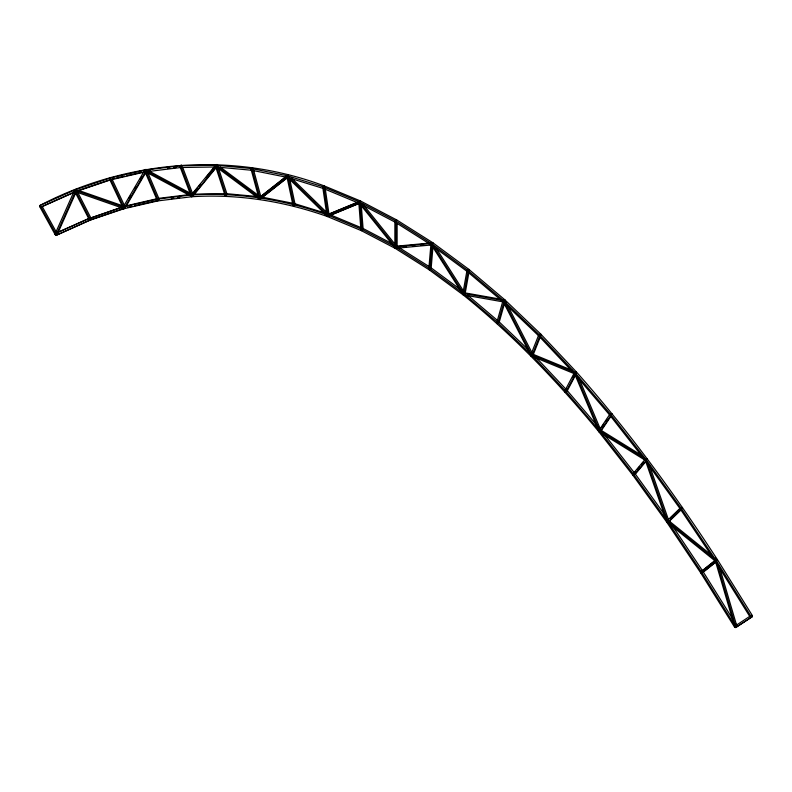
<?xml version="1.0" encoding="UTF-8"?>
<svg xmlns="http://www.w3.org/2000/svg" width="792" height="792" viewBox="0 0 792 792"><rect width="100%" height="100%" fill="white"/><g stroke="black" fill="none" stroke-linecap="round" stroke-linejoin="round"><path stroke-width="1.19" d="M645.708 459.251L645.668 460.538L599.297 431.858L599.346 430.571L645.708 459.251L646.846 458.598M395.357 246.876L395.287 248.411L429.274 269.864L429.333 268.33L395.357 246.876L396.713 246.094L429.66 266.894M431.442 243.5L431.373 245.035L395.287 222.255L395.357 220.72L431.442 243.5L432.798 242.718L396.713 219.938L395.287 220.681L359.202 201.792L359.271 203.395L395.357 222.295L395.287 220.681M431.115 268.765L433.016 246.302M431.501 243.54L431.313 244.985L467.349 271.616L467.537 270.171L468.894 269.389L432.858 242.758L431.501 243.54L467.537 270.171M463.379 293.486L463.191 294.931L429.205 269.825L429.393 268.369L463.379 293.486L464.736 292.703M465.082 293.931L469.032 271.785M715.948 560.281L715.73 561.429L667.171 522.304L667.399 521.146L715.948 560.281L717.077 559.627L715.176 558.093M575.903 373.131L576.428 371.993L540.788 334.135L504.94 299.911L503.583 300.693L503.158 301.94L503.524 300.643L504.89 299.861L468.953 269.438L467.597 270.22L467.29 271.567L503.217 301.99L538.956 336.115L574.547 373.913L576.477 372.042C628.511 430.66 674.774 494.119 717.502 559.766M463.439 293.535L463.132 294.881C513.394 335.244 557.954 382.13 598.901 431.798L599.514 430.759L565.538 391L564.914 392.04L565.488 390.951L531.511 354.846L497.475 322.364L463.439 293.535L464.795 292.753M468.646 270.785L468.953 269.438M499.059 322.76L504.524 303.376M503.583 300.693L539.382 334.868L538.956 336.115L540.788 334.135M533.026 355.232L540.51 336.412M75.636 189.684L74.507 190.337L55.093 233.957L56.143 235.056L57.281 234.402M56.143 235.056L75.557 191.436L74.507 190.337M57.776 233.284L75.695 193.02M572.725 377.398L573.853 375.26M566.983 391.377L575.438 375.339M145.807 169.676L144.669 170.329L123.077 207.237L124.087 208.405L125.225 207.751M129.145 198.149L130.383 196.04M134.699 188.654L135.937 186.546M140.253 179.17L141.481 177.061M124.087 208.405L145.679 171.508L144.669 170.329M125.839 206.702L146.193 171.904M575.853 373.082L576.477 372.042M611.988 413.592L609.969 415.364L645.223 460.429L647.331 458.756M601.91 427.056L603.87 424.156M605.821 421.255L607.117 419.324M600.95 431.165L610.711 416.671M395.723 247.183L395.149 247.985L359.063 202.93L359.637 202.128L395.723 247.183L396.851 246.53L363.073 204.356M192.199 194.505L197.545 187.991M199.069 186.14L200.594 184.279M205.93 177.764L214.315 167.538M193.921 194.832L216.79 166.934M633.956 473.349L635.511 471.507M637.055 469.666L639.382 466.904M641.708 464.132L643.252 462.29M634.907 474.616L645.747 461.716M610.582 414.325L575.121 372.824L574.497 373.864L609.969 415.364L610.632 414.384L645.935 459.489L645.193 460.38L680.338 509.068L682.476 507.454L681.694 508.286M667.557 521.374L666.785 522.205L632.798 475.121L633.58 474.289L667.557 521.374L668.953 520.631L670.309 522.661M670.507 517.958L679.823 508.919M668.874 521.72L681.575 509.404M681.664 508.236L682.506 507.494L680.298 509.028L715.305 561.29L717.532 559.805L752.4 615.632L751.499 616.285M701.959 571.151L714.711 560.983M702.831 572.487L716.493 561.597M260.212 197.079L285.199 177.428M262.033 197.663L287.991 177.26M431.887 243.916L431.155 244.48L463.023 294.426L463.765 293.862L431.887 243.916L433.016 243.263M645.965 459.538L681.11 508.236L716.146 560.548L715.275 561.251L750.143 617.077L752.4 615.632M735.58 626.62L734.679 627.274L700.702 572.863L701.603 572.21L735.58 626.62L736.946 625.838L735.639 623.74M736.045 626.492L736.946 625.838M751.113 617.364L750.291 615.998L734.827 626.195L735.659 627.571L752.251 616.711L751.42 615.344M752.251 616.711L735.659 627.571M39.6 205.672L74.468 190.11L109.494 178.24L110.335 179.962L75.339 191.812L40.501 207.365L39.6 205.672L40.956 204.89C127.74 159.905 232.551 151.292 324.403 185.981M74.468 190.11L75.369 191.803L74.498 190.1L75.854 189.308M109.524 178.23L144.669 170.122L180.012 165.766L180.715 167.518L180.051 165.766L215.523 165.221L216.147 166.973L180.675 167.518L145.411 171.864L110.306 179.972L109.524 178.23L110.89 177.448M144.669 170.122L145.451 171.854L144.708 170.112L146.065 169.33M55.955 235.422L89.941 220.245L123.889 208.742L123.077 207.019L157.064 199.168L157.846 200.911L123.859 208.751L123.047 207.029L89.07 218.542L55.054 233.719L55.955 235.422L91.298 219.463L90.397 217.77L58.608 231.957M180.012 165.766L181.417 164.974M91.298 219.463L89.912 220.255L89.07 218.542L120.889 207.435M123.691 208.524L123.473 207.118L74.923 190.189L75.141 191.595L123.691 208.524L124.829 207.87M123.859 208.751L125.255 207.959L91.268 219.473L90.427 217.75M215.572 165.221L251.213 168.518L287.06 175.685L323.047 186.763L323.354 188.476L287.427 177.408L251.678 170.26L216.097 166.973L215.572 165.221L216.929 164.429M191.743 196.733C237.818 193.852 284.071 201.158 327.512 216.582L327.205 214.88C283.665 199.426 237.303 192.09 191.12 194.98L191.783 196.733L157.806 200.911L157.103 199.168L191.08 194.98L191.743 196.733L193.149 195.941M226.463 193.664L225.106 194.456L225.68 196.208L225.106 194.456L226.512 193.674L256.856 196.475M287.06 175.685L287.476 177.418L287.11 175.695L288.476 174.913M259.132 197.594L259.657 199.346L259.182 197.604L260.489 196.812M323.047 186.763L324.463 186.001L360.499 200.98M359.142 201.762L359.33 203.425L323.294 188.446L323.106 186.783L359.142 201.762L360.558 201.01L396.643 219.899M395.287 246.847L395.357 248.45L361.37 230.66L361.31 229.056L395.287 246.847L396.643 246.065M431.234 243.471L431.808 244.926L395.723 248.312L395.149 246.856L431.234 243.471L432.363 242.817M503.296 300.524L503.672 301.98L463.577 294.872L463.211 293.416L503.296 300.524L504.435 299.871M503.92 301.079L531.788 355.182L530.927 355.529L503.049 301.425L505.048 300.425L506.167 302.593M574.843 372.587L575.002 373.973L531.442 356.053L531.274 354.658L574.843 372.587L575.972 371.933M600.93 430.482L598.841 431.293L574.447 373.359L576.527 372.547L575.576 372.705M668.923 521.067L666.775 521.73L645.183 459.895L647.331 459.231M719.225 566.151L736.907 626.284L735.768 626.937L734.719 626.828L715.315 560.795L717.493 560.261M41.857 206.583L74.478 192.02M328.235 214.305L356.697 202.574M330.115 215.256L359.707 203.059M79.032 190.238L110.534 179.566M111.662 179.18L114.008 178.645M116.355 178.101L124.552 176.21M126.898 175.666L142.124 172.151M124.443 206.237L157.252 198.653M127.561 207.425L132.254 206.346M134.59 205.801L156.856 200.663M147.995 170.923L150.43 170.626M167.468 168.528L169.904 168.231M173.557 167.775L175.992 167.478M158.459 198.376L190.011 194.495M171.3 198.634L173.725 198.337M177.368 197.891L179.794 197.584M396.277 246.193L429.957 243.045M404.068 246.985L406.474 246.757M412.483 246.193L414.889 245.965M420.908 245.401L423.314 245.173M429.323 244.609L431.729 244.391M193.694 194.169L225.245 193.684M735.857 626.175L736.907 626.284M464.34 292.763L500.792 299.228M261.716 197.05L293.357 203.386M294.584 203.633L325.047 213.008M78.368 190.337L122.295 205.653M532.412 354.004L572.626 370.557M330.888 215.058L360.34 227.304M362.667 228.274L391.169 243.194M148.441 170.755L190.506 193.317M600.475 429.917L641.688 455.41M430.759 267.587L460.855 289.832M220.126 166.983L260.726 197.149M668.527 520.492L711.364 555.024M467.597 270.22L503.524 300.643M467.627 295.149L497.831 320.72M498.831 321.572L528.343 349.747M291.317 177.873L328.789 214.503M313.602 201.049L315.345 202.752M539.887 334.234L540.946 335.303M539.431 334.917L575.071 372.775M535.352 356.707L566.023 389.278M566.894 390.218L597.712 426.274M599.297 428.125L600.88 429.977M604.692 434.858L634.897 473.448L666.023 516.582M672.349 525.71L702.93 571.378M436.342 248.46L464.894 293.208M716.176 560.597L751.044 616.423M702.959 571.428L733.026 619.562M42.303 206.672L56.569 232.561M89.041 218.552L89.941 220.245M507.84 305.841L532.927 354.529M77.715 192.258L91.169 218.513M112.137 179.358L124.651 205.93M147.738 172.418L159.172 199.238M578.922 378.23L600.455 429.343M575.398 373.2L599.801 431.135M182.526 167.013L192.743 193.981M649.371 465.072L668.517 519.899M646.193 459.885L667.785 521.72M218.354 167.736L227.175 194.634M716.364 560.914L735.768 626.937M253.569 169.914L260.855 196.663M289.565 178.368L295.168 204.692M325.185 188.328L329.165 215.216M361.231 204.514L363.152 229.403M397.129 223.473L397.129 247.252M430.957 243.817L428.848 268.646L429.977 269.419L432.085 244.589L430.957 243.817M216.028 165.429L215.87 166.627L259.43 199L259.588 197.802L216.028 165.429M466.993 270.389L462.835 293.703L463.954 294.584L468.112 271.27L466.993 270.389M497.416 322.304L497.109 323.661L497.475 322.364M502.94 300.762L496.832 322.423L497.921 323.413L504.029 301.742L502.94 300.762M531.452 354.796L531.036 356.044L531.511 354.846M287.565 175.972L287.199 177.002L327.284 216.176L327.66 215.157L287.565 175.972M538.748 334.887L530.828 354.816L531.887 355.885L539.817 335.957L538.748 334.887M574.408 372.705L564.825 390.882L565.854 392.03L575.438 373.854L574.408 372.705M609.899 414.176L598.831 430.61L599.811 431.818L610.879 415.384L609.899 414.176M599.564 430.808L598.851 431.749L632.838 475.17L633.541 474.24L599.564 430.808M215.474 165.399L191.07 195.159L192.02 196.416L216.424 166.657L215.474 165.399M645.223 459.261L632.828 474.012L633.778 475.269L646.163 460.518L645.223 459.261M680.387 507.939L666.834 521.067L667.735 522.373L681.288 509.246L680.387 507.939M667.597 521.423L666.745 522.166L700.732 572.913L701.573 572.171L667.597 521.423M715.404 560.182L700.831 571.804L701.702 573.141L716.265 561.528L715.404 560.182M286.952 175.814L259.073 197.733L259.944 199.079L287.813 177.16L286.952 175.814M252.569 167.726L251.213 168.518L251.678 170.26L251.213 168.518L252.618 167.736M40.58 206.247L39.748 206.662L55.202 234.709L56.034 234.293L40.58 206.247M358.984 201.821L327.106 214.959L327.838 216.374L359.716 203.237L358.984 201.821M75.468 190.724L74.596 191.06L89.169 219.503L90.041 219.166L75.468 190.724M110.484 178.903L109.573 179.16L123.126 207.95L124.037 207.692L110.484 178.903M145.649 170.834L144.698 171.003L157.093 200.059L158.044 199.891L145.649 170.834M180.972 166.538L179.982 166.607L191.05 195.822L192.04 195.753L180.972 166.538M216.464 166.053L215.434 166.013L225.017 195.248L226.037 195.287L216.464 166.053M252.113 169.399L251.054 169.25L258.974 198.327L260.043 198.485L252.113 169.399M287.932 176.626L286.833 176.349L292.941 205.069L294.04 205.346L287.932 176.626M323.869 187.754L322.76 187.348L326.918 215.464L328.027 215.87L323.869 187.754M361.241 229.027L327.264 214.899L327.452 216.562L361.429 230.69L361.241 229.027M359.915 202.802L358.786 202.267L360.885 229.531L362.013 230.056L359.915 202.802M191.525 195.119L145.154 170.26L145.193 171.587L191.565 196.456L191.525 195.119M396 221.75L394.871 221.097L394.871 247.252L396 247.906L396 221.75M293.584 206.138L293.169 204.405L293.535 206.128"/></g></svg>
